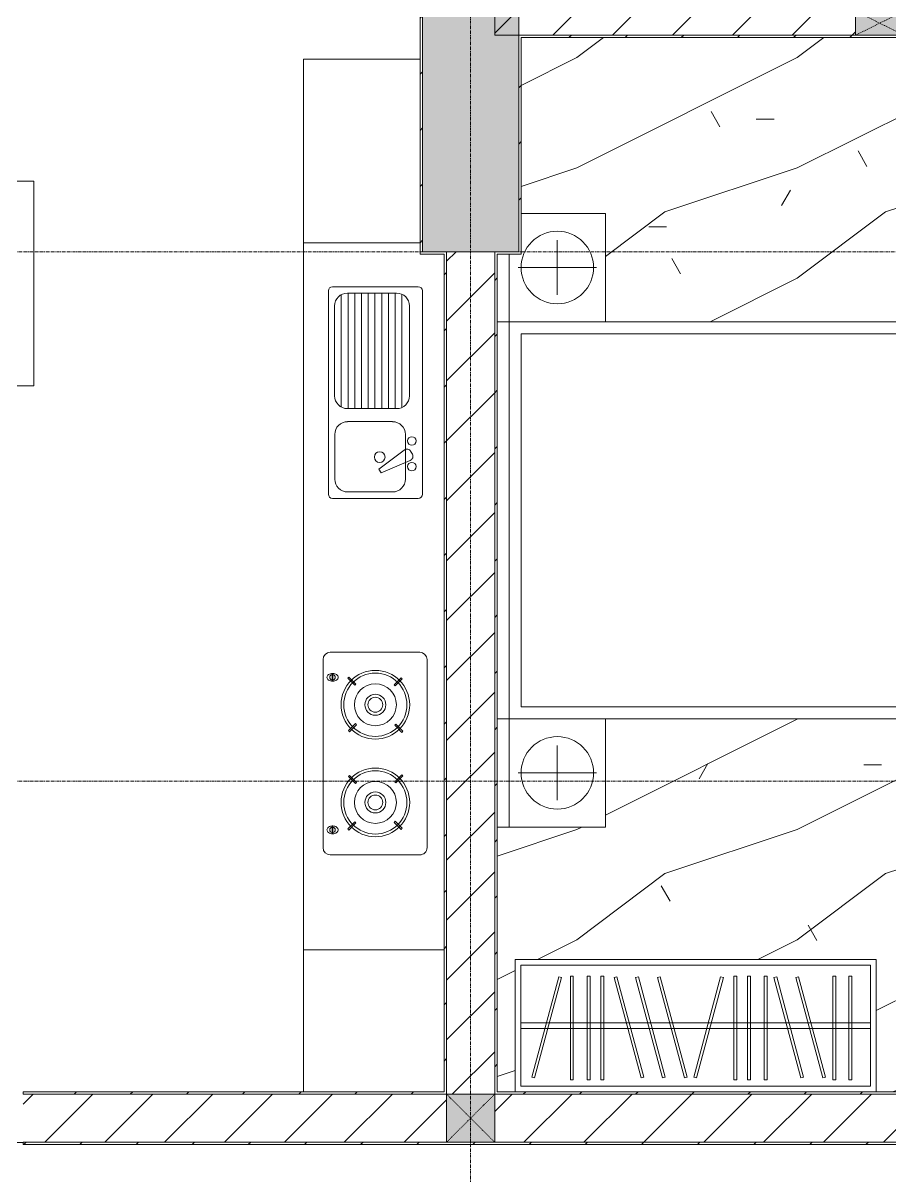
# Model space of a CAD drawing. Header units: millimetres. Extents: x 5357 to 259384, y -16348 to 109893.
# Drawn here: x 59093 to 62695, y 35397 to 40187 of the extents above; entities that cross this region are included whole.
import ezdxf

# ---------------------------------------------------------------- set-up
doc = ezdxf.new("R2010")
doc.units = ezdxf.units.MM
doc.linetypes.add('Dash', pattern=[6, 3, -3])
doc.linetypes.add('Grid Line', pattern=[22.225, 12.7, -3.175, 3.175, -3.175])
for name, color, linetype, lineweight in [('0-1', 7, 'Continuous', 5), ('A-FLOR-1', 53, 'Continuous', 9), ('A-FLOR-PATT-1', 10, 'Continuous', 9), ('A-WALL', 113, 'Continuous', 9), ('A-WALL-1', 9, 'Continuous', 18), ('A-WALL-3', 113, 'Continuous', 18), ('A-WALL-PATT', 111, 'Continuous', 9), ('A-WALL-PATT-1', 10, 'Continuous', 9), ('A-WALL-PATT-2', 53, 'Continuous', 9), ('I-FURN', 30, 'Continuous', 9), ('I-FURN-1', 254, 'Continuous', 9), ('I-WALL-1', 9, 'Continuous', 18), ('I-WALL-3', 2, 'Continuous', 18), ('S-COLS', 52, 'Continuous', 9), ('S-COLS-1', 253, 'Continuous', 5), ('S-COLS-2', 9, 'Continuous', 18), ('S-COLS-3', 53, 'Continuous', 9), ('S-COLS-4', 254, 'Continuous', 9), ('S-COLS-5', 52, 'Continuous', 18), ('S-COLS-6', 52, 'Dash', 9), ('S-COLS-HDLN', 52, 'Dash', 9), ('S-COLS-HDLN-1', 53, 'Dash', 9), ('S-GRID-1', 1, 'Grid Line', 9)]:
    doc.layers.add(name, color=color, linetype=linetype, lineweight=lineweight)
pattern_1 = [(45, (0, 0), (-116.67262, 116.67262), [])]
pattern_2 = [(45, (0, 0), (-124.4508, 124.4508), [])]

# ---------------------------------------------------------------- blocks, each defined once
blk = doc.blocks.new('NCV_TKTC_KET CAU_rvt-1-TKCS_MB CẢNH QUAN CÂY XANH')
at = {"layer": 'S-COLS-1'}
blk.add_hatch(color=256, dxfattribs=at).paths.add_polyline_path([(61037.1, 39236.9), (61152.6, 39236.9), (61152.6, 40536.9), (60752.6, 40536.9), (60752.6, 39236.9)])
at = {"layer": 'S-COLS-2'}
for p, q in [((60752.6, 40536.9), (60752.6, 39236.9)), ((61152.6, 39236.9), (61152.6, 40536.9)), ((60752.6, 39236.9), (61152.6, 39236.9))]:
    blk.add_line(p, q, dxfattribs=at)
blk = doc.blocks.new('HE BEP A - HE BEP A-V147-TKCS_MB CẢNH QUAN CÂY XANH')
at = {"layer": 'I-FURN'}
for p, q in [((3703.5, 595.3), (3703.5, 11)), ((3.5, 495.3), (3.5, 11)), ((765.9, 11), (765.9, 495.3)), ((765.9, 11), (765.9, 495.3)), ((948.4, 131.7), (948.4, 487.8)), ((965.9, 505.3), (1810.5, 505.3)), ((1828, 487.8), (1828, 131.7)), ((2467.5, 494.2), (2467.5, 122.2)), ((3279.1, 524.2), (2497.5, 524.2)), ((3309.1, 494.2), (3309.1, 122.2)), ((1401.8, 451.1), (1028.4, 451.1)), ((1747.9, 434.2), (1562.5, 434.2)), ((1644.6, 463.3), (1632.2, 456.1)), ((1670.1, 454.1), (1721.6, 333.3)), ((975, 397.7), (975, 193.3)), ((975, 391.9), (1455.1, 391.9)), ((979.9, 419.9), (1450.3, 419.9)), ((1455.1, 193.3), (1455.1, 397.7)), ((1706.2, 324.4), (1627.3, 429.4)), ((2578, 421.2), (2573.6, 416.8)), ((2573.6, 416.8), (2602.8, 387.7)), ((2607.1, 392.1), (2578, 421.2)), ((2602.8, 387.7), (2607.1, 392.1)), ((2795.6, 424), (2766.5, 394.9)), ((2766.5, 394.9), (2770.8, 390.5)), ((2770.8, 390.5), (2800, 419.6)), ((2800, 419.6), (2795.6, 424)), ((2976.7, 419.6), (2981.1, 424)), ((3005.8, 390.5), (2976.7, 419.6)), ((2981.1, 424), (3010.2, 394.9)), ((3010.2, 394.9), (3005.8, 390.5)), ((3169.5, 392.1), (3198.6, 421.2)), ((3173.9, 387.7), (3169.5, 392.1)), ((3203, 416.8), (3173.9, 387.7)), ((3198.6, 421.2), (3203, 416.8)), ((975, 363.9), (1455.1, 363.9)), ((975, 335.9), (1455.1, 335.9)), ((1509.1, 380.9), (1509.1, 194.2)), ((1801.3, 194.2), (1801.3, 380.9)), ((975, 307.9), (1455.1, 307.9)), ((1721.6, 333.3), (1706.2, 324.4)), ((975, 279.9), (1455.1, 279.9)), ((975, 251.9), (1455.1, 251.9)), ((975, 223.9), (1455.1, 223.9)), ((975, 195.9), (1455.1, 195.9)), ((2570.9, 199.3), (2600, 228.4)), ((2575.3, 194.9), (2570.9, 199.3)), ((2604.4, 224), (2575.3, 194.9)), ((2600, 228.4), (2604.4, 224)), ((2763.7, 226.8), (2768.1, 231.2)), ((2792.8, 197.7), (2763.7, 226.8)), ((2768.1, 231.2), (2797.2, 202)), ((2797.2, 202), (2792.8, 197.7)), ((3008.5, 231.2), (2979.4, 202)), ((2979.4, 202), (2983.8, 197.7)), ((2983.8, 197.7), (3012.9, 226.8)), ((3012.9, 226.8), (3008.5, 231.2)), ((3176.6, 228.4), (3172.2, 224)), ((3172.2, 224), (3201.4, 194.9)), ((3205.8, 199.3), (3176.6, 228.4)), ((3201.4, 194.9), (3205.8, 199.3)), ((981.5, 167.9), (1448.7, 167.9)), ((1810.5, 114.2), (965.9, 114.2)), ((1028.4, 139.9), (1401.8, 139.9)), ((1562.5, 140.8), (1747.9, 140.8)), ((2555.1, 133.3), (2555.1, 129.3)), ((2587.6, 133.3), (2555.1, 133.3)), ((2555.1, 129.3), (2587.6, 129.3)), ((2587.6, 129.3), (2587.6, 133.3)), ((3189, 129.3), (3189, 133.3)), ((3189, 133.3), (3221.5, 133.3)), ((3221.5, 129.3), (3189, 129.3)), ((3221.5, 133.3), (3221.5, 129.3)), ((3279.1, 92.2), (2497.5, 92.2)), ((3.5, 11), (765.9, 11)), ((4293.5, 11), (765.9, 11))]:
    blk.add_line(p, q, dxfattribs=at)
for centre, radius in [((1589.4, 460.9), 17.8), ((1696.1, 460.9), 17.8), ((2685.4, 309.4), 142.6), ((2685.4, 309.4), 131.3), ((3091.2, 309.4), 142.6), ((3091.2, 309.4), 131.3), ((2685.4, 309.4), 87.2), ((3091.2, 309.4), 87.2), ((1656.3, 327.5), 22.2), ((2685.4, 309.4), 43.6), ((2685.4, 309.4), 30.9), ((3091.2, 309.4), 43.6), ((3091.2, 309.4), 30.9)]:
    blk.add_circle(centre, radius, dxfattribs=at)
for centre, radius, start, end in [((965.9, 487.8), 17.5, 90, 180), ((1810.5, 487.8), 17.5, 0, 90), ((2497.5, 494.2), 30, 90, 180), ((3279.1, 494.2), 30, 360, 90), ((1028.4, 397.7), 53.3, 90, 180), ((1401.8, 397.7), 53.3, 360, 90), ((1562.5, 380.9), 53.3, 90, 180), ((1641, 440.7), 17.8, 119.9521, 219.4618), ((1653.4, 447.9), 17.8, 20.5379, 119.9521), ((1747.9, 380.9), 53.3, 360, 90), ((1028.4, 193.3), 53.3, 180, 270), ((1401.8, 193.3), 53.3, 270, 360), ((1562.5, 194.2), 53.3, 180, 270), ((1747.9, 194.2), 53.3, 270, 360), ((2580.1, 134.1), 24.7, 145.204, 163.9419), ((2574.8, 137.9), 18.1, 120.7976, 145.204), ((2571.4, 143.6), 11.5, 90, 120.7976), ((2571.4, 143.6), 11.5, 59.2024, 90), ((2568, 137.9), 18.1, 34.796, 59.2024), ((2562.6, 134.1), 24.7, 16.0581, 34.796), ((3214, 134.1), 24.7, 145.204, 163.9419), ((3208.7, 137.9), 18.1, 120.7976, 145.204), ((3205.3, 143.6), 11.5, 90, 120.7976), ((3205.3, 143.6), 11.5, 59.2024, 90), ((3201.9, 137.9), 18.1, 34.796, 59.2024), ((3196.5, 134.1), 24.7, 16.0581, 34.796), ((965.9, 131.7), 17.5, 180, 270), ((1810.5, 131.7), 17.5, 270, 360), ((2497.5, 122.2), 30, 180, 270), ((2588.6, 131.7), 33.5, 163.9419, 180), ((2588.6, 131.7), 33.5, 180, 196.0581), ((2580.1, 129.2), 24.7, 196.0581, 214.796), ((2571.3, 131.3), 11.6, 9.9102, 170.0898), ((2571.3, 131.3), 11.6, 189.7177, 350.2823), ((2574.8, 125.5), 18.1, 214.796, 239.2024), ((2571.4, 119.8), 11.5, 239.2024, 270), ((2571.4, 119.8), 11.5, 270, 300.7976), ((2568, 125.5), 18.1, 300.7976, 325.204), ((2562.6, 129.2), 24.7, 325.204, 343.9419), ((2554.1, 131.7), 33.5, 0, 16.0581), ((2554.1, 131.7), 33.5, 343.9419, 0), ((3222.5, 131.7), 33.5, 163.9419, 180), ((3222.5, 131.7), 33.5, 180, 196.0581), ((3214, 129.2), 24.7, 196.0581, 214.796), ((3208.7, 125.5), 18.1, 214.796, 239.2024), ((3205.3, 131.3), 11.6, 9.9102, 170.0898), ((3205.3, 131.3), 11.6, 189.7177, 350.2823), ((3205.3, 119.8), 11.5, 239.2024, 270), ((3205.3, 119.8), 11.5, 270, 300.7976), ((3201.9, 125.5), 18.1, 300.7976, 325.204), ((3196.5, 129.2), 24.7, 325.204, 343.9419), ((3188, 131.7), 33.5, 0, 16.0581), ((3188, 131.7), 33.5, 343.9419, 0), ((3279.1, 122.2), 30, 270, 360)]:
    blk.add_arc(centre, radius, start, end, dxfattribs=at)
at = {"layer": 'I-FURN-1'}
for p, q in [((3.5, 495.3), (3.5, 11)), ((3.5, 11), (4293.5, 11))]:
    blk.add_line(p, q, dxfattribs=at)
blk = doc.blocks.new('RES_BAN AN 1 - RES_BAN AN 1-V79-TKCS_MB CẢNH QUAN CÂY XANH')
at = {"layer": 'I-FURN-1'}
for p, q in [((-425, 1275), (425, 1275)), ((-425, 0), (-425, 1275)), ((425, 1275), (425, 0)), ((-761.9, 1168.8), (-809.6, 1167.2)), ((-809.6, 1167.2), (-809.6, 745.3)), ((-425, 1180), (-761.9, 1168.8)), ((-761.9, 1168.8), (-761.9, 743.8)), ((-761.9, 743.8), (-761.9, 1168.8)), ((-425, 732.5), (-425, 1180)), ((425, 1180), (761.9, 1168.8)), ((425, 732.5), (425, 1180)), ((761.9, 1168.8), (761.9, 743.8)), ((761.9, 1168.8), (761.9, 743.8)), ((809.6, 1167.2), (761.9, 1168.8)), ((809.6, 745.3), (809.6, 1167.2)), ((-809.6, 745.3), (-761.9, 743.8)), ((-761.9, 743.8), (-425, 732.5)), ((761.9, 743.8), (425, 732.5)), ((761.9, 743.8), (809.6, 745.3)), ((-809.6, 536.9), (-761.9, 538.5)), ((-809.6, 115.1), (-809.6, 536.9)), ((-425, 549.7), (-761.9, 538.5)), ((-761.9, 538.5), (-761.9, 113.5)), ((-761.9, 538.5), (-761.9, 113.5)), ((-425, 102.3), (-425, 549.7)), ((425, 549.7), (761.9, 538.5)), ((425, 102.3), (425, 549.7)), ((761.9, 538.5), (761.9, 113.5)), ((761.9, 538.5), (809.6, 536.9)), ((761.9, 113.5), (761.9, 538.5)), ((809.6, 536.9), (809.6, 115.1)), ((-761.9, 113.5), (-809.6, 115.1)), ((-761.9, 113.5), (-425, 102.3)), ((761.9, 113.5), (425, 102.3)), ((809.6, 115.1), (761.9, 113.5))]:
    blk.add_line(p, q, dxfattribs=at)
blk = doc.blocks.new('GIUONG NGU-2TAB-1600x2000 - GIUONG NGU-2TAB-1600x2000-V12-TKCS_MB CẢNH QUAN CÂY XANH')
at = {"layer": 'I-FURN-1'}
for p, q in [((569.6, 2050), (1997.1, 2050)), ((1997.1, 2050), (569.6, 2050)), ((1997.1, 2000), (569.6, 2000)), ((458.5, 50), (458.5, 1938.9)), ((458.5, 1938.9), (458.5, 50)), ((508.5, 1938.9), (508.5, 100)), ((2058.2, 100), (2058.2, 1938.9)), ((2108.2, 1938.9), (2108.2, 50)), ((2108.2, 50), (2108.2, 1938.9)), ((8.5, 100), (8.5, 450.3)), ((8.5, 450.3), (458.5, 450.3)), ((8.5, 450.3), (458.5, 450.3)), ((8.5, 100), (8.5, 450.3)), ((458.5, 450.3), (458.5, 50)), ((458.5, 450.3), (458.5, 50)), ((2108.2, 50), (2108.2, 450.3)), ((2108.2, 450.3), (2558.2, 450.3)), ((2108.2, 450.3), (2108.2, 50)), ((2558.2, 450.3), (2108.2, 450.3)), ((2558.2, 450.3), (2558.2, 50)), ((2558.2, 50), (2558.2, 450.3)), ((233.5, 86.8), (233.5, 413.5)), ((2333.2, 86.8), (2333.2, 413.5)), ((120.2, 250.2), (346.8, 250.2)), ((2446.5, 250.2), (2219.8, 250.2)), ((508.5, 100), (2058.2, 100)), ((458.5, 50), (178.3, 50)), ((178.3, 50), (458.5, 50)), ((458.5, 50), (178.3, 50)), ((2108.2, 50), (458.5, 50)), ((458.5, 50), (458.5, 0)), ((458.5, 0), (458.5, 50)), ((458.5, 50), (2108.2, 50)), ((458.5, 50), (2108.2, 50)), ((2558.2, 50), (2108.2, 50)), ((2108.2, 50), (2558.2, 50)), ((2108.2, 0), (2108.2, 50)), ((2108.2, 50), (2108.2, 0)), ((2108.2, 50), (2558.2, 50)), ((2558.2, 50), (2558.2, 0))]:
    blk.add_line(p, q, dxfattribs=at)
for centre in [(233.5, 250.2), (2333.2, 250.2)]:
    blk.add_circle(centre, 150.7, dxfattribs=at)
for centre, radius, start, end in [((569.6, 1938.9), 111.1, 90, 180), ((569.6, 1938.9), 111.1, 90, 180), ((1997.1, 1938.9), 111.1, 0, 90), ((1997.1, 1938.9), 111.1, 360, 90), ((569.6, 1938.9), 61.1, 90, 180), ((1997.1, 1938.9), 61.1, 360, 90)]:
    blk.add_arc(centre, radius, start, end, dxfattribs=at)
blk = doc.blocks.new('TU QUAN AO-SUITE ROOM_3 - TU QUAN AO-SUITE ROOM_3-V13-TKCS_MB CẢNH QUAN CÂY XANH')
at = {"layer": 'I-FURN-1'}
for p, q in [((-550, 1500), (0, 1500)), ((-550, 0), (-550, 1500)), ((0, 1500), (-550, 1500)), ((-550, 1500), (-550, 0)), ((-24, 1476), (-526, 1476)), ((-526, 1476), (-526, 600)), ((-526, 1476), (-526, 24)), ((-287, 576), (-287, 1476)), ((-263, 576), (-263, 1476)), ((-24, 24), (-24, 1476)), ((-480.1, 1386.9), (-480.1, 1398.9)), ((-480.1, 1398.9), (-50.1, 1398.9)), ((-480.1, 1386.9), (-480.1, 1398.9)), ((-50.1, 1398.9), (-50.1, 1386.9)), ((-50.1, 1386.9), (-480.1, 1386.9)), ((-480.1, 1320.5), (-480.1, 1332.5)), ((-480.1, 1332.5), (-50.1, 1332.5)), ((-480.1, 1320.5), (-480.1, 1332.5)), ((-50.1, 1320.5), (-480.1, 1320.5)), ((-50.1, 1332.5), (-50.1, 1320.5)), ((-478.3, 1178.1), (-61.3, 1289.9)), ((-58.2, 1278.3), (-475.2, 1166.5)), ((-61.3, 1289.9), (-58.2, 1278.3)), ((-478.3, 1086.9), (-61.3, 1198.6)), ((-61.3, 1198.6), (-58.2, 1187.1)), ((-475.2, 1166.5), (-478.3, 1178.1)), ((-58.2, 1187.1), (-475.2, 1075.3)), ((-475.2, 1075.3), (-478.3, 1086.9)), ((-480.1, 1035.3), (-480.1, 1047.3)), ((-480.1, 1047.3), (-50.1, 1047.3)), ((-480.1, 1035.3), (-480.1, 1047.3)), ((-50.1, 1035.3), (-480.1, 1035.3)), ((-50.1, 1047.3), (-50.1, 1035.3)), ((-480.1, 965.8), (-480.1, 977.8)), ((-480.1, 977.8), (-50.1, 977.8)), ((-480.1, 965.8), (-480.1, 977.8)), ((-50.1, 965.8), (-480.1, 965.8)), ((-50.1, 977.8), (-50.1, 965.8)), ((-480.1, 908.6), (-480.1, 920.6)), ((-480.1, 920.6), (-50.1, 920.6)), ((-480.1, 908.6), (-480.1, 920.6)), ((-50.1, 920.6), (-50.1, 908.6)), ((-50.1, 908.6), (-480.1, 908.6)), ((-475.2, 865.5), (-478.3, 853.9)), ((-58.2, 753.7), (-475.2, 865.5)), ((-478.3, 853.9), (-61.3, 742.1)), ((-61.3, 742.1), (-58.2, 753.7)), ((-478.3, 603.1), (-61.3, 714.9)), ((-58.2, 703.3), (-475.2, 591.5)), ((-61.3, 714.9), (-58.2, 703.3)), ((-478.3, 511.9), (-61.3, 623.6)), ((-61.3, 623.6), (-58.2, 612.1)), ((-550, 24), (-550, 576)), ((-526, 24), (-526, 600)), ((-475.2, 591.5), (-478.3, 603.1)), ((-58.2, 612.1), (-475.2, 500.3)), ((-287, 24), (-287, 576)), ((-263, 24), (-263, 576)), ((-478.3, 423.1), (-61.3, 534.9)), ((-61.3, 534.9), (-58.2, 523.3)), ((-475.2, 500.3), (-478.3, 511.9)), ((-58.2, 523.3), (-475.2, 411.5)), ((-475.2, 411.5), (-478.3, 423.1)), ((-480.1, 368.4), (-480.1, 356.4)), ((-50.1, 368.4), (-480.1, 368.4)), ((-480.1, 356.4), (-50.1, 356.4)), ((-50.1, 356.4), (-50.1, 368.4)), ((-480.1, 311.2), (-480.1, 299.2)), ((-50.1, 311.2), (-480.1, 311.2)), ((-480.1, 299.2), (-50.1, 299.2)), ((-50.1, 299.2), (-50.1, 311.2)), ((-480.1, 241.7), (-480.1, 229.7)), ((-50.1, 241.7), (-480.1, 241.7)), ((-50.1, 229.7), (-50.1, 241.7)), ((-480.1, 229.7), (-50.1, 229.7)), ((-475.2, 192.7), (-478.3, 181.1)), ((-58.2, 80.9), (-475.2, 192.7)), ((-478.3, 181.1), (-61.3, 69.4)), ((-61.3, 69.4), (-58.2, 80.9)), ((-526, 24), (-24, 24)), ((0, 0), (-550, 0)), ((-550, 0), (0, 0))]:
    blk.add_line(p, q, dxfattribs=at)
blk = doc.blocks.new('G1_SOF - BO TRU - 100x200-V59-TKCS_MB CẢNH QUAN CÂY XANH')
at = {"layer": 'S-COLS-3'}
blk.add_hatch(color=256, dxfattribs=at).paths.add_polyline_path([(-50, -100), (50, -100), (50, 100), (-50, 100)])
at = {"layer": 'S-COLS-2'}
for p, q in [((-50, 100), (50, 100)), ((-50, -100), (-50, 100)), ((50, 100), (50, -100)), ((50, -100), (-50, -100))]:
    blk.add_line(p, q, dxfattribs=at)
at = {"layer": 'S-COLS-HDLN-1'}
for p, q in [((50, -100), (-50, 100)), ((-50, -100), (50, 100))]:
    blk.add_line(p, q, dxfattribs=at)
blk = doc.blocks.new('NCV_TKTC_TANG 1_rvt-1-TKCS_MB CẢNH QUAN CÂY XANH')
at = {"layer": 'A-FLOR-PATT-1'}
h = blk.add_hatch(dxfattribs=at)
h.set_pattern_fill('FP_8', color=256, style=0, pattern_type=2)
h.set_pattern_definition([(0, (0, 0), (1788.16, 447.04), [73.762, -1267.358, 73.762, -1267.358, -7152.64]), (0, (0, 0), (1788.16, 447.04), [-2682.24, 73.762, -2608.478, 73.762, -1267.358, -3129.28]), (0, (0, 0), (1788.16, 447.04), [-6705.6, 73.762, -820.318, 73.762, -2161.438]), (120, (670.56, 223.5), (-1281.228, 1325.072), [73.762, -1267.358, 73.762, -8419.998]), (120, (670.56, 223.5), (-1281.228, 1325.072), [-1414.882, -1267.358, 73.762, -2608.478, -4470.4]), (120, (670.56, 223.5), (-1281.228, 1325.072), [-5364.48, 73.762, -1267.358, 73.762, -3055.518]), (120, (670.56, 223.5), (-1281.228, 1325.072), [-6779.362, -820.318, 73.762, -2161.438]), (240, (894.1, 1117.6), (-506.932, -1772.112), [73.762, -1267.358, 73.762, -8419.998]), (240, (894.1, 1117.6), (-506.932, -1772.112), [-1414.882, -1267.358, 73.762, -2608.478, -4470.4]), (240, (894.1, 1117.6), (-506.932, -1772.112), [-5364.48, 73.762, -1267.358, 73.762, -3055.518]), (240, (894.1, 1117.6), (-506.932, -1772.112), [-6779.362, -820.318, 73.762, -2161.438])])
h.paths.add_polyline_path([(61137.6, 35746.9), (61137.6, 36296.9), (62637.6, 36296.9), (62637.6, 35746.9), (64042.6, 35749), (64042.6, 40126.9), (61162.6, 40126.9), (61162.6, 39396.7), (61512.9, 39396.7), (61512.9, 38946.7), (63001.5, 38946.7), (63030.2, 38943), (63057, 38931.9), (63080, 38914.2), (63100.9, 38883.4), (63108.8, 38864.4), (63112.6, 38835.6), (63112.6, 37408.2), (63108.8, 37379.4), (63097.7, 37352.6), (63080, 37329.6), (63057, 37312), (63030.2, 37300.9), (63001.5, 37297.1), (61512.9, 37297.1), (61512.9, 36847.1), (61062.6, 36847.1), (61062.6, 35746.9), (61112.6, 35746.9)])
h = blk.add_hatch(dxfattribs=at)
h.set_pattern_fill('FP_4', color=256, style=0, pattern_type=2)
h.set_pattern_definition([(216.87, (366.52, 916.3), (2748.89673, 1832.6049), [458.15, -4123.35]), (206.565, (916.3, 641.4), (-916.3012, -916.2996), [1024.455, -1024.455]), (198.435, (916.3, 183.26), (-1832.5985, -916.302), [579.52, -2318.076])])
h.paths.add_polyline_path([(61137.6, 35746.9), (61137.6, 36296.9), (62637.6, 36296.9), (62637.6, 35746.9), (64042.6, 35749), (64042.6, 40126.9), (61162.6, 40126.9), (61162.6, 39396.7), (61512.9, 39396.7), (61512.9, 38946.7), (63001.5, 38946.7), (63030.2, 38943), (63057, 38931.9), (63080, 38914.2), (63100.9, 38883.4), (63108.8, 38864.4), (63112.6, 38835.6), (63112.6, 37408.2), (63108.8, 37379.4), (63097.7, 37352.6), (63080, 37329.6), (63057, 37312), (63030.2, 37300.9), (63001.5, 37297.1), (61512.9, 37297.1), (61512.9, 36847.1), (61062.6, 36847.1), (61062.6, 35746.9), (61112.6, 35746.9)])
at = {"layer": 'A-WALL-PATT-1'}
h = blk.add_hatch(dxfattribs=at)
h.set_pattern_fill('FP_2', color=256, style=0, pattern_type=2)
h.set_pattern_definition(pattern_2)
h.paths.add_polyline_path([(61052.6, 40136.9), (62552.6, 40136.9), (62552.6, 40236.9), (61052.6, 40236.9)])
h.paths.add_polyline_path([(62752.6, 40136.9), (63054.6, 40136.9), (63054.6, 40236.9), (62752.6, 40236.9), (62752.6, 40186.9)])
h.paths.add_polyline_path([(65852.6, 40136.9), (65852.6, 40236.9), (65054.2, 40236.9), (65054.2, 40136.9)])
h.paths.add_polyline_path([(64254.2, 40136.9), (64254.2, 40236.9), (63954.6, 40236.9), (63954.6, 40136.9), (64152.6, 40136.9)])
at = {"layer": 'A-WALL-PATT-2'}
h = blk.add_hatch(dxfattribs=at)
h.set_pattern_fill('FP_10', color=256, style=0, pattern_type=2)
h.set_pattern_definition(pattern_1)
h.paths.add_polyline_path([(60752.6, 39226.9), (60752.6, 40536.9), (60742.6, 40536.9), (60742.6, 39226.9)])
h = blk.add_hatch(dxfattribs=at)
h.set_pattern_fill('FP_10', color=256, style=0, pattern_type=2)
h.set_pattern_definition(pattern_1)
h.paths.add_polyline_path([(63954.6, 40126.9), (64042.6, 40126.9), (64042.6, 40136.9), (61152.6, 40136.9), (61152.6, 40126.9), (63914.6, 40126.9)])
h = blk.add_hatch(dxfattribs=at)
h.set_pattern_fill('FP_10', color=256, style=0, pattern_type=2)
h.set_pattern_definition(pattern_1)
h.paths.add_polyline_path([(61162.6, 39226.9), (61162.6, 40126.9), (61152.6, 40126.9), (61152.6, 39226.9)])
h = blk.add_hatch(dxfattribs=at)
h.set_pattern_fill('FP_10', color=256, style=0, pattern_type=2)
h.set_pattern_definition(pattern_1)
h.paths.add_polyline_path([(60842.6, 35746.9), (60852.6, 35746.9), (60852.6, 39226.9), (60842.6, 39226.9), (60842.6, 38883.4)])
h = blk.add_hatch(dxfattribs=at)
h.set_pattern_fill('FP_10', color=256, style=0, pattern_type=2)
h.set_pattern_definition(pattern_1)
h.paths.add_polyline_path([(61062.6, 35746.9), (61062.6, 39226.9), (61052.6, 39226.9), (61052.6, 35746.9)])
h = blk.add_hatch(dxfattribs=at)
h.set_pattern_fill('FP_10', color=256, style=0, pattern_type=2)
h.set_pattern_definition(pattern_1)
h.paths.add_polyline_path([(60852.6, 35736.9), (60852.6, 35746.9), (59092.6, 35746.9), (59092.6, 35736.9)])
h.paths.add_polyline_path([(57852.6, 35736.9), (58002.6, 35737.4), (58002.6, 35746.9), (57852.6, 35746.9)])
h = blk.add_hatch(dxfattribs=at)
h.set_pattern_fill('FP_10', color=256, style=0, pattern_type=2)
h.set_pattern_definition(pattern_1)
h.paths.add_polyline_path([(61052.6, 35736.9), (64042.6, 35736.9), (64042.6, 35746.9), (61052.6, 35746.9)])
at = {"layer": 'A-FLOR-1'}
blk.add_line((58002.6, 35536.9), (59092.6, 35536.9), dxfattribs=at)
at = {"layer": 'A-WALL-1'}
for p, q in [((61052.6, 40236.9), (61052.6, 40136.9)), ((61052.6, 40136.9), (62552.6, 40136.9))]:
    blk.add_line(p, q, dxfattribs=at)
at = {"layer": 'I-WALL-1'}
for p, q in [((60742.6, 40536.9), (60742.6, 39226.9)), ((60752.6, 39236.9), (60752.6, 40536.9)), ((62552.6, 40136.9), (61152.6, 40136.9)), ((61152.6, 40136.9), (61152.6, 40126.9)), ((61152.6, 40126.9), (61152.6, 39236.9)), ((61162.6, 40126.9), (64042.6, 40126.9)), ((61162.6, 39226.9), (61162.6, 40126.9)), ((60852.6, 39236.9), (60752.6, 39236.9)), ((60852.6, 39226.9), (60852.6, 39236.9)), ((61152.6, 39236.9), (61052.6, 39236.9)), ((61052.6, 39236.9), (61052.6, 39226.9)), ((60742.6, 39226.9), (60752.6, 39226.9)), ((60752.6, 39226.9), (60842.6, 39226.9)), ((60842.6, 39226.9), (60842.6, 35746.9)), ((60852.6, 35746.9), (60852.6, 39226.9)), ((61052.6, 39226.9), (61052.6, 35746.9)), ((61062.6, 39226.9), (61152.6, 39226.9)), ((61062.6, 35746.9), (61062.6, 39226.9)), ((61152.6, 39226.9), (61162.6, 39226.9)), ((60842.6, 35746.9), (59092.6, 35746.9)), ((59092.6, 35746.9), (59092.6, 35737.4)), ((59092.6, 35736.9), (60852.6, 35736.9)), ((60852.6, 35736.9), (60852.6, 35746.9)), ((61052.6, 35746.9), (61052.6, 35736.9)), ((61052.6, 35736.9), (64042.6, 35736.9)), ((64042.6, 35746.9), (61062.6, 35746.9))]:
    blk.add_line(p, q, dxfattribs=at)
at = {"layer": 'I-FURN-1'}
for name, p, rotation in [('HE BEP A - HE BEP A-V147-TKCS_MB CẢNH QUAN CÂY XANH', (60247.2, 40040.4), 270.0000000000001), ('RES_BAN AN 1 - RES_BAN AN 1-V79-TKCS_MB CẢNH QUAN CÂY XANH', (57862.6, 39105.7), 270.0000000000001), ('GIUONG NGU-2TAB-1600x2000 - GIUONG NGU-2TAB-1600x2000-V12-TKCS_MB CẢNH QUAN CÂY XANH', (61062.6, 39405.2), 269.9999999999995), ('TU QUAN AO-SUITE ROOM_3 - TU QUAN AO-SUITE ROOM_3-V13-TKCS_MB CẢNH QUAN CÂY XANH', (61137.6, 35746.9), 270.0000000000003)]:
    blk.add_blockref(name, p, dxfattribs=dict(at, rotation=rotation))
at = {"layer": 'S-COLS-4', "rotation": 270.0000000000007}
blk.add_blockref('G1_SOF - BO TRU - 100x200-V59-TKCS_MB CẢNH QUAN CÂY XANH', (62652.6, 40186.9), dxfattribs=at)
blk = doc.blocks.new('G1_SOF - BO TRU - 200x200-3050151-TKCS_MB CẢNH QUAN CÂY XANH')
at = {"layer": 'S-COLS-HDLN'}
for p, q in [((-100, 100), (100, -100)), ((100, 100), (-100, -100))]:
    blk.add_line(p, q, dxfattribs=at)

msp = doc.modelspace()

# ---------------------------------------------------------------- hatches: boundary and pattern name
at = {"layer": 'A-WALL-PATT'}
h = msp.add_hatch(dxfattribs=at)
h.set_pattern_fill('FP_1', color=256, style=0, pattern_type=2)
h.set_pattern_definition(pattern_2)
h.paths.add_polyline_path([(61052.6, 35737.4), (61052.6, 39237.4), (60852.6, 39237.4), (60852.6, 35737.4), (61037.1, 35737.4)])
h = msp.add_hatch(dxfattribs=at)
h.set_pattern_fill('FP_1', color=256, style=0, pattern_type=2)
h.set_pattern_definition(pattern_2)
h.paths.add_polyline_path([(60852.6, 35537.4), (60852.6, 35737.4), (59092.6, 35737.4), (59092.6, 35537.4)])
h.paths.add_polyline_path([(63458, 35537.4), (65852.9, 35537.4), (65852.9, 35737.4), (61052.6, 35737.4), (61052.6, 35537.4)])
h.paths.add_polyline_path([(69052.6, 35537.4), (69052.6, 35737.4), (67292.6, 35737.4), (67292.6, 35537.4), (68299.7, 35537.4)])
h.paths.add_polyline_path([(66202.6, 35537.4), (66202.6, 35737.4), (66052.9, 35737.4), (66052.9, 35537.4)])
h.paths.add_polyline_path([(56195.4, 35537.4), (56452.6, 35537.4), (56452.6, 35737.4), (52852.6, 35737.4), (52852.6, 35537.4), (53774.5, 35537.4)])
h.paths.add_polyline_path([(49452.9, 35537.4), (49452.9, 35737.4), (44652.6, 35737.4), (44652.6, 35537.4), (48932.8, 35537.4)])
h.paths.add_polyline_path([(52652.6, 35537.4), (52652.6, 35737.4), (49652.9, 35737.4), (49652.9, 35537.4)])
h.paths.add_polyline_path([(56652.6, 35537.4), (58002.6, 35537.4), (58002.6, 35737.4), (56652.6, 35737.4)])
h = msp.add_hatch(dxfattribs=at)
h.set_pattern_fill('FP_41', color=256, style=0, pattern_type=2)
h.set_pattern_definition(pattern_1)
h.paths.add_polyline_path([(69262.6, 35527.4), (69262.6, 35537.4), (67292.6, 35537.4), (67292.6, 35527.4), (68299.7, 35527.4)])
h.paths.add_polyline_path([(59092.6, 35527.4), (66202.6, 35527.4), (66202.6, 35537.4), (59092.6, 35537.4)])
h.paths.add_polyline_path([(57405.8, 35527.4), (58002.6, 35527.4), (58002.6, 35537.4), (56662.6, 35537.4), (56662.6, 35527.4)])
at = {"layer": 'S-COLS-1'}
msp.add_hatch(color=256, dxfattribs=at).paths.add_polyline_path([(61037.1, 35537.4), (61052.6, 35537.4), (61052.6, 35737.4), (60852.6, 35737.4), (60852.6, 35537.4)])

# ---------------------------------------------------------------- linework, layer by layer
at = {"layer": 'A-WALL'}
for p, q in [((60852.6, 35537.4), (60852.6, 35737.4)), ((60852.6, 35737.4), (61052.6, 35737.4)), ((61052.6, 35737.4), (61052.6, 35537.4)), ((59092.6, 35537.4), (60852.6, 35537.4)), ((61052.6, 35537.4), (65852.9, 35537.4))]:
    msp.add_line(p, q, dxfattribs=at)
at = {"layer": 'A-WALL-3'}
for p, q in [((61052.6, 39237.4), (60852.6, 39237.4)), ((60852.6, 39237.4), (60852.6, 35737.4)), ((61052.6, 35737.4), (61052.6, 39237.4)), ((60852.6, 35737.4), (59092.6, 35737.4)), ((65852.9, 35737.4), (61052.6, 35737.4))]:
    msp.add_line(p, q, dxfattribs=at)
at = {"layer": 'I-WALL-3'}
for p, q in [((59092.6, 35537.4), (59092.6, 35527.4)), ((59092.6, 35527.4), (66202.6, 35527.4)), ((61052.6, 35537.4), (60852.6, 35537.4))]:
    msp.add_line(p, q, dxfattribs=at)
at = {"layer": 'S-COLS'}
for p, q in [((61052.6, 35737.4), (60852.6, 35737.4)), ((60852.6, 35737.4), (60852.6, 35537.4)), ((61052.6, 35537.4), (61052.6, 35737.4))]:
    msp.add_line(p, q, dxfattribs=at)
at = {"layer": 'S-COLS-5'}
msp.add_line((60852.6, 35537.4), (61052.6, 35537.4), dxfattribs=at)
at = {"layer": 'S-GRID-1'}
for p, q in [((60952.6, 20960.6), (60952.6, 80482.7)), ((130319.3, 39236.9), (29351.8, 39236.9)), ((130319.3, 37036.9), (29351.8, 37036.9))]:
    msp.add_line(p, q, dxfattribs=at)

# ---------------------------------------------------------------- block references
at = {"layer": '0-1'}
for name in ['NCV_TKTC_KET CAU_rvt-1-TKCS_MB CẢNH QUAN CÂY XANH', 'NCV_TKTC_TANG 1_rvt-1-TKCS_MB CẢNH QUAN CÂY XANH']:
    msp.add_blockref(name, (0, 0), dxfattribs=at)
at = {"layer": 'S-COLS-6'}
msp.add_blockref('G1_SOF - BO TRU - 200x200-3050151-TKCS_MB CẢNH QUAN CÂY XANH', (60952.6, 35637.4), dxfattribs=at)

doc.saveas('drawing.dxf')
